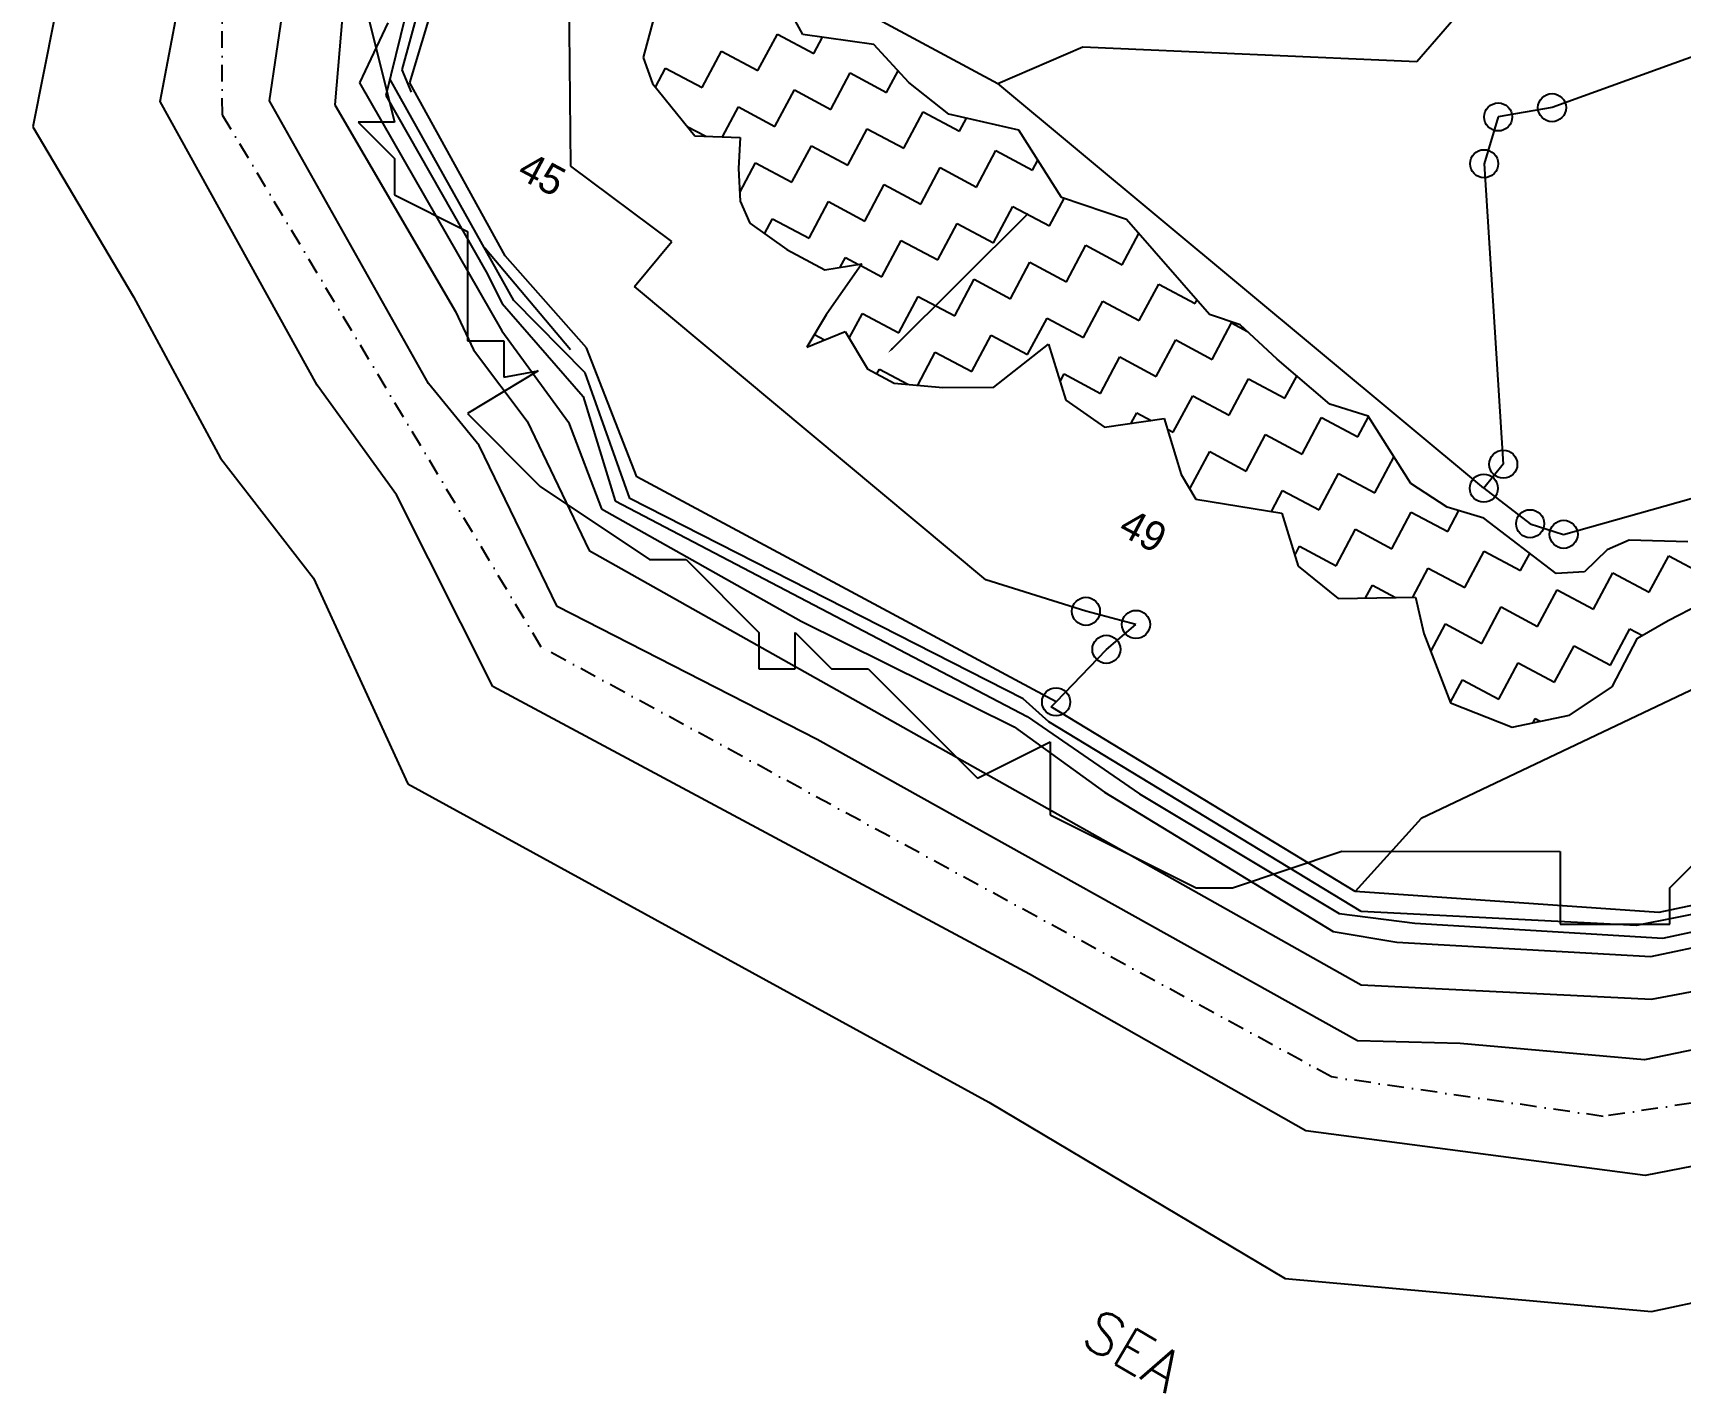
# Model space of a CAD drawing. Header units: metres. Extents: x 345339 to 348404, y 1759591 to 1762525.
# Drawn here: x 346635.7 to 347131.9, y 1759591.5 to 1760001.2 of the extents above; entities that cross this region are included whole.
import ezdxf

# ---------------------------------------------------------------- set-up
doc = ezdxf.new("R2010")
doc.units = ezdxf.units.M
doc.linetypes.add('DASHDOT', pattern=[1, 0.5, -0.25, 0, -0.25])
for name, color, linetype in [('LINE_WATER', 4, 'Continuous'), ('POLY_HATCH', 12, 'Continuous'), ('POLY_PARCEL', 6, 'Continuous'), ('POLY_WATER', 4, 'Continuous'), ('SYM_ARROW', 1, 'Continuous'), ('TEXT_MAPOUT', 7, 'Continuous'), ('TEXT_PARCEL', 7, 'Continuous'), ('V_BOUND_STREAM_LINE', 7, 'DASHDOT'), ('VILLAGE BOUNDRY', 15, 'Continuous')]:
    doc.layers.add(name, color=color, linetype=linetype)
doc.styles.get("Standard").update_dxf_attribs({"font": 'simplex.shx'})
doc.styles.add('TEXT_MAP', font='')
doc.styles.get('TEXT_MAP').set_extended_font_data('Kruti Dev 050')

msp = doc.modelspace()

# ---------------------------------------------------------------- linework, layer by layer
for centre in [(347093.32, 1759978.73), (347077.1, 1759975.93), (347072.86, 1759961.84), (347078.63, 1759871.32), (347072.77, 1759864.09), (347086.71, 1759853.39), (347096.82, 1759850.19), (346952.9, 1759827), (346967.97, 1759823.06), (346959.06, 1759815.55), (346943.9, 1759799.72)]:
    msp.add_circle(centre, 4.23)
at = {"layer": 'LINE_WATER'}
for p, q in [((346673.97, 1759980.59), (346679.41, 1760009.14)), ((346706.94, 1759980.8), (346711.1, 1760009.27)), ((346728.89, 1760006.75), (346726.6, 1759979.6)), ((346747.87, 1760006.52), (346741.99, 1759982.43)), ((346746.9, 1759990.12), (346752.45, 1760010.33)), ((346742.54, 1760004.24), (346734.07, 1759986.17)), ((346734.07, 1759986.17), (346776.93, 1759911.51)), ((346780.58, 1759920.64), (346743.2, 1759987.37)), ((346749.7, 1759983.42), (346746.9, 1759990.12)), ((346741.99, 1759982.43), (346772.21, 1759929.28)), ((346721.29, 1759895.17), (346673.97, 1759980.59)), ((346754.87, 1759895.62), (346706.94, 1759980.8)), ((346726.6, 1759979.6), (346762.99, 1759917.37)), ((346797.59, 1759905.79), (346771.76, 1759936.4)), ((346772.21, 1759929.28), (346777, 1759919.78)), ((346762.99, 1759917.37), (346768.41, 1759905.79)), ((346777, 1759919.78), (346801.45, 1759891.7)), ((346801.99, 1759898.82), (346780.58, 1759920.64)), ((346776.93, 1759911.51), (346797.05, 1759884)), ((346768.41, 1759905.79), (346784.56, 1759884.27)), ((346815.44, 1759860.96), (346801.99, 1759898.82)), ((346745.24, 1759862.09), (346721.29, 1759895.17)), ((346770.07, 1759876.95), (346754.87, 1759895.62)), ((346801.45, 1759891.7), (346811.03, 1759860.29)), ((346784.56, 1759884.27), (346803.24, 1759845.36)), ((346797.05, 1759884), (346806.91, 1759857.9)), ((346793.57, 1759828.43), (346770.07, 1759876.95)), ((346774.19, 1759804.36), (346745.24, 1759862.09)), ((346806.91, 1759857.9), (346867.13, 1759824.08)), ((346811.03, 1759860.29), (346935.2, 1759795.29)), ((346934.01, 1759800.68), (346815.44, 1759860.96)), ((346803.24, 1759845.36), (347035.79, 1759714.5)), ((346871.97, 1759788.4), (346793.57, 1759828.43)), ((346867.13, 1759824.08), (346931.29, 1759792.21)), ((346935.92, 1759717.65), (346774.19, 1759804.36)), ((346941.68, 1759793.74), (346934.01, 1759800.68)), ((346935.2, 1759795.29), (346969.05, 1759772.07)), ((347035.86, 1759736.62), (346941.68, 1759793.74)), ((347034.75, 1759697.59), (346871.97, 1759788.4)), ((346931.29, 1759792.21), (346958.47, 1759772.52)), ((346958.47, 1759772.52), (347027.4, 1759730.57)), ((346969.05, 1759772.07), (347029.21, 1759735.96)), ((347126.71, 1759728.59), (347313.78, 1759768.22)), ((347123.06, 1759723.02), (347313.27, 1759763.18)), ((347193.76, 1759747.18), (347118.8, 1759732.38)), ((347029.21, 1759735.96), (347052.02, 1759733.07)), ((347118.8, 1759732.38), (347035.86, 1759736.62)), ((347052.02, 1759733.07), (347126.71, 1759728.59)), ((347322.73, 1759733.48), (347121.18, 1759691.87)), ((347027.4, 1759730.57), (347046.53, 1759727.32)), ((347046.53, 1759727.32), (347123.06, 1759723.02)), ((347019.13, 1759670.53), (346935.92, 1759717.65)), ((347035.79, 1759714.5), (347123.3, 1759710.15)), ((347123.3, 1759710.15), (347152.64, 1759715.71)), ((347065.62, 1759696.78), (347034.75, 1759697.59)), ((347121.18, 1759691.87), (347065.62, 1759696.78)), ((347314.65, 1759694.69), (347121.33, 1759657.08)), ((347121.33, 1759657.08), (347019.13, 1759670.53))]:
    msp.add_line(p, q, dxfattribs=at)
at = {"layer": 'POLY_HATCH'}
for p, q in [((346867.56, 1760000.79), (346861.77, 1760011.56)), ((346823.44, 1760008.41), (346819.53, 1759993.86)), ((346888.97, 1759997.71), (346867.56, 1760000.79)), ((346899.54, 1759986.32), (346888.97, 1759997.71)), ((346819.53, 1759993.86), (346822.36, 1759985.96)), ((346822.36, 1759985.96), (346835.1, 1759970.21)), ((346911.57, 1759976.78), (346899.54, 1759986.32)), ((346932.67, 1759971.93), (346911.57, 1759976.78)), ((346945.55, 1759951.64), (346932.67, 1759971.93)), ((346835.1, 1759970.21), (346848.74, 1759969.74)), ((346848.74, 1759969.74), (346848.25, 1759960.41)), ((346848.25, 1759960.41), (346848.76, 1759950.55)), ((346965.09, 1759945.06), (346945.55, 1759951.64)), ((346848.76, 1759950.55), (346851.62, 1759943.91)), ((346851.62, 1759943.91), (346862.79, 1759936.03)), ((346990.14, 1759916.37), (346965.09, 1759945.06)), ((346862.79, 1759936.03), (346874.26, 1759929.92)), ((346874.26, 1759929.92), (346885.42, 1759931.65)), ((346885.42, 1759931.65), (346874.67, 1759916.27)), ((346874.67, 1759916.27), (346868.86, 1759906.58)), ((346999.41, 1759913.35), (346990.14, 1759916.37)), ((347010.52, 1759902.95), (346999.41, 1759913.35)), ((346868.86, 1759906.58), (346880.36, 1759911.33)), ((346880.36, 1759911.33), (346887.14, 1759900.03)), ((346925.16, 1759894.49), (346941.67, 1759907.44)), ((346941.67, 1759907.44), (346946.8, 1759890.64)), ((347026.35, 1759889.4), (347010.52, 1759902.95)), ((346887.14, 1759900.03), (346895.12, 1759895.78)), ((346895.12, 1759895.78), (346909.75, 1759894.39)), ((346909.75, 1759894.39), (346925.16, 1759894.49)), ((346946.8, 1759890.64), (346958.47, 1759882.5)), ((347037.88, 1759885.82), (347026.35, 1759889.4)), ((346958.47, 1759882.5), (346976.48, 1759885.06)), ((346976.48, 1759885.06), (346981.61, 1759868.25)), ((347050.76, 1759865.52), (347037.88, 1759885.82)), ((346981.61, 1759868.25), (346985.97, 1759860.81)), ((347061.7, 1759858.42), (347050.76, 1759865.52)), ((346985.97, 1759860.81), (347011.89, 1759856.6)), ((347072.73, 1759855.1), (347061.7, 1759858.42)), ((347011.89, 1759856.6), (347016.79, 1759840.56)), ((347094.54, 1759838.36), (347072.73, 1759855.1)), ((347116.53, 1759848.39), (347109.89, 1759845.53)), ((347134.21, 1759847.92), (347116.53, 1759848.39)), ((347109.89, 1759845.53), (347103.15, 1759838.89)), ((347016.79, 1759840.56), (347028.92, 1759830.89)), ((347103.15, 1759838.89), (347094.54, 1759838.36)), ((347028.92, 1759830.89), (347052.18, 1759831.29)), ((347052.18, 1759831.29), (347054.69, 1759820.36)), ((347128.3, 1759824.2), (347138.03, 1759829.25)), ((347119.07, 1759818.89), (347128.3, 1759824.2)), ((347054.69, 1759820.36), (347062.74, 1759799.44)), ((347111.39, 1759804.22), (347119.07, 1759818.89)), ((347098.54, 1759795.72), (347111.39, 1759804.22)), ((347062.74, 1759799.44), (347081.26, 1759792.13)), ((347081.26, 1759792.13), (347098.54, 1759795.72))]:
    msp.add_line(p, q, dxfattribs=at)
at = {"layer": 'POLY_HATCH', "linetype": 'Continuous'}
for p, q in [((346854.08, 1759989.9), (346859.93, 1760000.88)), ((346859.93, 1760000.88), (346870.91, 1759995.03)), ((346870.91, 1759995.03), (346873.52, 1759999.94)), ((346837.26, 1759984.77), (346843.11, 1759995.75)), ((346843.11, 1759995.75), (346854.08, 1759989.9)), ((346823.23, 1759984.89), (346826.28, 1759990.62)), ((346826.28, 1759990.62), (346837.26, 1759984.77)), ((346876.03, 1759978.21), (346881.88, 1759989.18)), ((346881.88, 1759989.18), (346892.86, 1759983.33)), ((346892.86, 1759983.33), (346896.3, 1759989.8)), ((346859.21, 1759973.08), (346865.06, 1759984.05)), ((346865.06, 1759984.05), (346876.03, 1759978.21)), ((346843.44, 1759969.93), (346848.24, 1759978.93)), ((346848.24, 1759978.93), (346859.21, 1759973.08)), ((346897.99, 1759966.51), (346903.83, 1759977.49)), ((346903.83, 1759977.49), (346914.81, 1759971.64)), ((346832.8, 1759973.06), (346838.35, 1759970.1)), ((346881.16, 1759961.38), (346887.01, 1759972.36)), ((346887.01, 1759972.36), (346897.99, 1759966.51)), ((346914.81, 1759971.64), (346916.89, 1759975.56)), ((346864.34, 1759956.26), (346870.19, 1759967.23)), ((346870.19, 1759967.23), (346881.16, 1759961.38)), ((346848.62, 1759953.2), (346853.36, 1759962.1)), ((346853.36, 1759962.1), (346864.34, 1759956.26)), ((346919.94, 1759954.82), (346925.78, 1759965.79)), ((346925.78, 1759965.79), (346936.76, 1759959.94)), ((346936.76, 1759959.94), (346938.37, 1759962.96)), ((346903.11, 1759949.69), (346908.96, 1759960.66)), ((346908.96, 1759960.66), (346919.94, 1759954.82)), ((346886.29, 1759944.56), (346892.14, 1759955.54)), ((346892.14, 1759955.54), (346903.11, 1759949.69)), ((346941.89, 1759943.12), (346946.29, 1759951.39)), ((346869.47, 1759939.43), (346875.31, 1759950.41)), ((346875.31, 1759950.41), (346886.29, 1759944.56)), ((346925.06, 1759937.99), (346930.91, 1759948.97)), ((346930.91, 1759948.97), (346941.89, 1759943.12)), ((346856.08, 1759940.76), (346858.49, 1759945.28)), ((346858.49, 1759945.28), (346869.47, 1759939.43)), ((346908.24, 1759932.86), (346914.09, 1759943.84)), ((346914.09, 1759943.84), (346925.06, 1759937.99)), ((346891.42, 1759927.74), (346897.27, 1759938.71)), ((346897.27, 1759938.71), (346908.24, 1759932.86)), ((346947.01, 1759926.3), (346952.86, 1759937.27)), ((346952.86, 1759937.27), (346963.84, 1759931.43)), ((346963.84, 1759931.43), (346968.83, 1759940.79)), ((346878.87, 1759930.64), (346880.44, 1759933.58)), ((346880.44, 1759933.58), (346884.38, 1759931.49)), ((346930.19, 1759921.17), (346936.04, 1759932.14)), ((346936.04, 1759932.14), (346947.01, 1759926.3)), ((346885.06, 1759931.13), (346891.42, 1759927.74)), ((346913.37, 1759916.04), (346919.22, 1759927.02)), ((346919.22, 1759927.02), (346930.19, 1759921.17)), ((346896.55, 1759910.91), (346902.39, 1759921.89)), ((346902.39, 1759921.89), (346913.37, 1759916.04)), ((346968.97, 1759914.6), (346974.81, 1759925.58)), ((346974.81, 1759925.58), (346985.79, 1759919.73)), ((346881.59, 1759909.28), (346885.57, 1759916.76)), ((346885.57, 1759916.76), (346896.55, 1759910.91)), ((346952.14, 1759909.47), (346957.99, 1759920.45)), ((346957.99, 1759920.45), (346968.97, 1759914.6)), ((346985.79, 1759919.73), (346986.33, 1759920.74)), ((346935.32, 1759904.35), (346941.17, 1759915.32)), ((346941.17, 1759915.32), (346952.14, 1759909.47)), ((346990.92, 1759902.91), (346996.76, 1759913.88)), ((346996.76, 1759913.88), (347001.58, 1759911.31)), ((346871.13, 1759910.36), (346874.14, 1759908.76)), ((346918.5, 1759899.22), (346924.34, 1759910.19)), ((346924.34, 1759910.19), (346935.32, 1759904.35)), ((346974.09, 1759897.78), (346979.94, 1759908.75)), ((346979.94, 1759908.75), (346990.92, 1759902.91)), ((346902.21, 1759895.11), (346907.52, 1759905.07)), ((346907.52, 1759905.07), (346918.5, 1759899.22)), ((346957.27, 1759892.65), (346963.12, 1759903.63)), ((346963.12, 1759903.63), (346974.09, 1759897.78)), ((346889.95, 1759898.54), (346890.7, 1759899.94)), ((346890.7, 1759899.94), (346899.23, 1759895.39)), ((346945.09, 1759896.24), (346946.29, 1759898.5)), ((346946.29, 1759898.5), (346957.27, 1759892.65)), ((346996.04, 1759886.08), (347001.89, 1759897.06)), ((347001.89, 1759897.06), (347012.87, 1759891.21)), ((347012.87, 1759891.21), (347016.43, 1759897.89)), ((346979.22, 1759880.96), (346985.07, 1759891.93)), ((346985.07, 1759891.93), (346996.04, 1759886.08)), ((346966.57, 1759883.65), (346968.25, 1759886.8)), ((346968.25, 1759886.8), (346972.57, 1759884.5)), ((346977.44, 1759881.9), (346979.22, 1759880.96)), ((347018, 1759874.39), (347023.84, 1759885.36)), ((347023.84, 1759885.36), (347034.82, 1759879.52)), ((347034.82, 1759879.52), (347038.04, 1759885.56)), ((347001.17, 1759869.26), (347007.02, 1759880.24)), ((347007.02, 1759880.24), (347018, 1759874.39)), ((346984.35, 1759864.13), (346990.2, 1759875.11)), ((346990.2, 1759875.11), (347001.17, 1759869.26)), ((347039.95, 1759862.69), (347045.7, 1759873.49)), ((347023.12, 1759857.57), (347028.97, 1759868.54)), ((347028.97, 1759868.54), (347039.95, 1759862.69)), ((346983.87, 1759864.39), (346984.35, 1759864.13)), ((347008.78, 1759857.1), (347012.15, 1759863.41)), ((347012.15, 1759863.41), (347023.12, 1759857.57)), ((347061.9, 1759851), (347065.28, 1759857.34)), ((347045.07, 1759845.87), (347050.92, 1759856.85)), ((347050.92, 1759856.85), (347061.9, 1759851)), ((347028.25, 1759840.74), (347034.1, 1759851.72)), ((347034.1, 1759851.72), (347045.07, 1759845.87)), ((347015.79, 1759843.81), (347017.28, 1759846.59)), ((347017.28, 1759846.59), (347028.25, 1759840.74)), ((347067.03, 1759834.18), (347072.87, 1759845.15)), ((347072.87, 1759845.15), (347083.85, 1759839.3)), ((347083.85, 1759839.3), (347086.59, 1759844.46)), ((347122.62, 1759832.74), (347128.47, 1759843.71)), ((347128.47, 1759843.71), (347139.45, 1759837.86)), ((347051.39, 1759831.28), (347056.05, 1759840.02)), ((347056.05, 1759840.02), (347067.03, 1759834.18)), ((347105.8, 1759827.61), (347111.65, 1759838.58)), ((347111.65, 1759838.58), (347122.62, 1759832.74)), ((347037.17, 1759831.03), (347039.23, 1759834.89)), ((347039.23, 1759834.89), (347046.19, 1759831.19)), ((347088.98, 1759822.48), (347094.82, 1759833.46)), ((347094.82, 1759833.46), (347105.8, 1759827.61)), ((347072.15, 1759817.35), (347078, 1759828.33)), ((347078, 1759828.33), (347088.98, 1759822.48)), ((347056.78, 1759814.94), (347061.18, 1759823.2)), ((347061.18, 1759823.2), (347072.15, 1759817.35)), ((347110.93, 1759810.78), (347116.77, 1759821.76)), ((347116.77, 1759821.76), (347120.56, 1759819.74)), ((347094.1, 1759805.66), (347099.95, 1759816.63)), ((347099.95, 1759816.63), (347110.93, 1759810.78)), ((347077.28, 1759800.53), (347083.13, 1759811.5)), ((347083.13, 1759811.5), (347094.1, 1759805.66)), ((347062.69, 1759799.59), (347066.31, 1759806.38)), ((347066.31, 1759806.38), (347077.28, 1759800.53)), ((347087.6, 1759793.45), (347088.26, 1759794.68)), ((347088.26, 1759794.68), (347089.73, 1759793.89))]:
    msp.add_line(p, q, dxfattribs=at)
at = {"layer": 'POLY_PARCEL'}
for p, q in [((346797.76, 1759961.15), (346797.07, 1760025.3)), ((347052.61, 1759992.61), (347070.13, 1760012.95)), ((346884.9, 1760008.28), (346926.39, 1759985.99)), ((347162.45, 1760003.74), (347093.32, 1759978.73)), ((346926.39, 1759985.99), (346952.01, 1759997.01)), ((346952.01, 1759997.01), (347052.61, 1759992.61)), ((347072.77, 1759864.09), (346926.39, 1759985.99)), ((347093.32, 1759978.73), (347077.1, 1759975.93)), ((347077.1, 1759975.93), (347072.86, 1759961.84)), ((346828.18, 1759938.4), (346797.76, 1759961.15)), ((347072.86, 1759961.84), (347078.63, 1759871.32)), ((346816.86, 1759924.82), (346828.18, 1759938.4)), ((346922.78, 1759836.51), (346816.86, 1759924.82)), ((347096.82, 1759850.19), (347174.34, 1759871.99)), ((347078.63, 1759871.32), (347072.77, 1759864.09)), ((347072.77, 1759864.09), (347086.71, 1759853.39)), ((347086.71, 1759853.39), (347096.82, 1759850.19)), ((346952.9, 1759827), (346922.78, 1759836.51)), ((346967.97, 1759823.06), (346952.9, 1759827)), ((346959.06, 1759815.55), (346967.97, 1759823.06)), ((346943.9, 1759799.72), (346959.06, 1759815.55)), ((347146.24, 1759808.5), (347053.91, 1759764.63)), ((347053.91, 1759764.63), (347033.97, 1759742.56))]:
    msp.add_line(p, q, dxfattribs=at)
at = {"layer": 'POLY_WATER'}
for p, q in [((346749.24, 1759986.21), (346756.65, 1760010.87)), ((346642.06, 1760005.31), (346635.66, 1759972.92)), ((346777.95, 1759934.14), (346749.24, 1759986.21)), ((346635.66, 1759972.92), (346666, 1759921.75)), ((346802.43, 1759906.39), (346777.95, 1759934.14)), ((346666, 1759921.75), (346692.19, 1759873.09)), ((346817.62, 1759867.56), (346802.43, 1759906.39)), ((346692.19, 1759873.09), (346720.2, 1759837.02)), ((346943.9, 1759799.72), (346817.62, 1759867.56)), ((346720.2, 1759837.02), (346748.65, 1759775.03)), ((346942.47, 1759798.23), (346943.9, 1759799.72)), ((347033.97, 1759742.56), (346942.47, 1759798.23)), ((346748.65, 1759775.03), (346923.6, 1759679.09)), ((347316.18, 1759776.74), (347125.52, 1759736.28)), ((347125.52, 1759736.28), (347033.97, 1759742.56)), ((346923.6, 1759679.09), (347012.95, 1759626.05)), ((347123.27, 1759616.08), (347316.42, 1759657.32)), ((347012.95, 1759626.05), (347123.27, 1759616.08))]:
    msp.add_line(p, q, dxfattribs=at)
at = {"layer": 'SYM_ARROW', "extrusion": (0, 0, -1)}
msp.add_lwpolyline([(-346894.52, 1759906.09), (-346935.51, 1759946.83)], dxfattribs=at)
msp.add_solid([(-346894.3, 1759906.3), (-346893.24, 1759904.82), (-346894.73, 1759905.88)], dxfattribs=at)
at = {"layer": 'V_BOUND_STREAM_LINE', "ltscale": 10}
for p, q in [((346692.73, 1759976.55), (346692.63, 1760011.44)), ((346788.82, 1759816.22), (346692.73, 1759976.55)), ((347026.9, 1759686.75), (346788.82, 1759816.22)), ((347334.99, 1759708.85), (347108.68, 1759674.86)), ((347108.68, 1759674.86), (347026.9, 1759686.75))]:
    msp.add_line(p, q, dxfattribs=at)
at = {"layer": 'VILLAGE BOUNDRY', "ltscale": 0.1}
for p, q in [((346733.64, 1760018.29), (346744.63, 1759974.39)), ((346744.63, 1759974.39), (346733.63, 1759974.39)), ((346733.63, 1759974.39), (346744.62, 1759963.39)), ((346744.62, 1759963.39), (346744.62, 1759952.43)), ((346744.62, 1759952.43), (346766.58, 1759941.45)), ((346766.58, 1759941.45), (346766.57, 1759908.52)), ((346766.57, 1759908.52), (346777.53, 1759908.52)), ((346777.53, 1759908.52), (346777.53, 1759897.52)), ((346787.84, 1759899.43), (346766.56, 1759886.56)), ((346777.53, 1759897.52), (346787.84, 1759899.43)), ((346766.56, 1759886.56), (346788.48, 1759864.58)), ((346788.48, 1759864.58), (346821.41, 1759842.61)), ((346821.41, 1759842.61), (346832.41, 1759842.6)), ((346832.41, 1759842.6), (346854.33, 1759820.66)), ((346854.33, 1759820.66), (346854.33, 1759809.66)), ((346865.33, 1759809.66), (346865.33, 1759820.66)), ((346865.33, 1759820.66), (346876.29, 1759809.66)), ((346854.33, 1759809.66), (346865.33, 1759809.66)), ((346876.29, 1759809.66), (346887.29, 1759809.65)), ((346887.29, 1759809.65), (346920.21, 1759776.71)), ((346920.21, 1759776.71), (346942.15, 1759787.67)), ((346942.15, 1759787.67), (346942.14, 1759765.73)), ((346942.14, 1759765.73), (346986.06, 1759743.75)), ((346997.03, 1759743.75), (347029.96, 1759754.7)), ((347029.96, 1759754.7), (347095.82, 1759754.68)), ((347095.82, 1759754.68), (347095.81, 1759732.75)), ((347128.78, 1759743.7), (347139.75, 1759754.66)), ((346986.06, 1759743.75), (346997.03, 1759743.75)), ((347128.78, 1759732.74), (347128.78, 1759743.7)), ((347095.81, 1759732.75), (347128.78, 1759732.74))]:
    msp.add_line(p, q, dxfattribs=at)

# ---------------------------------------------------------------- texts
at = {"layer": 'TEXT_MAPOUT'}
msp.add_text('SEA', height=12.436, rotation=329.6772, dxfattribs=at).set_placement((346950.8, 1759606.58))
at = {"layer": 'TEXT_PARCEL', "style": 'TEXT_MAP'}
for s, p in [('45', (346781.11, 1759957.9)), ('49', (346962.21, 1759850.49))]:
    msp.add_text(s, height=8.954, rotation=331.9517, dxfattribs=at).set_placement(p)

doc.saveas('drawing.dxf')
